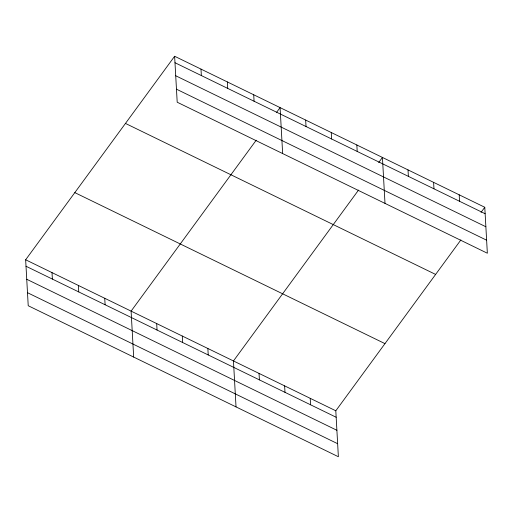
<?xml version="1.0" encoding="UTF-8"?>
<svg xmlns="http://www.w3.org/2000/svg" width="513" height="513" viewBox="0 0 513 513"><rect width="100%" height="100%" fill="white"/><g stroke="black" fill="none" stroke-linecap="round" stroke-linejoin="round"><path stroke-width="0.77" d="M460.905 239.892L335.803 410.785L338.375 456.737L28.221 305.729L25.65 259.777L174.625 56.263L484.779 207.271L487.35 253.223L177.197 102.215L174.625 56.263M256.199 140.229L131.104 311.122L133.675 357.074M276.334 112.725L280.079 107.608L282.65 153.554M358.549 190.06L233.453 360.953L236.025 406.905M378.684 162.557L382.429 157.44L385 203.385M481.034 212.388L484.779 207.271M174.984 62.727L485.144 213.735M175.715 75.757L485.869 226.765M176.466 89.185L486.619 240.193M125.461 123.421L435.62 274.429M74.815 192.619L384.968 343.627M25.65 259.777L335.803 410.785M26.009 266.247L336.169 417.255M26.74 279.277L336.894 430.285M27.49 292.699L337.644 443.707M459.193 194.812L459.552 201.282M433.607 182.352L433.966 188.822M408.015 169.899L408.38 176.363M356.843 144.98L357.202 151.444M331.257 132.521L331.616 138.991M305.665 120.061L306.03 126.531M310.218 398.332L310.577 404.795M284.632 385.872L284.991 392.336M253.717 94.77L254.076 101.234M259.039 373.413L259.405 379.883M227.349 81.933L227.714 88.403M200.987 69.101L201.352 75.565M207.868 348.494L208.227 354.964M182.282 336.041L182.641 342.504M156.689 323.581L157.055 330.045M104.742 298.284L105.101 304.754M78.374 285.452L78.739 291.916M52.012 272.615L52.377 279.085"/></g></svg>
